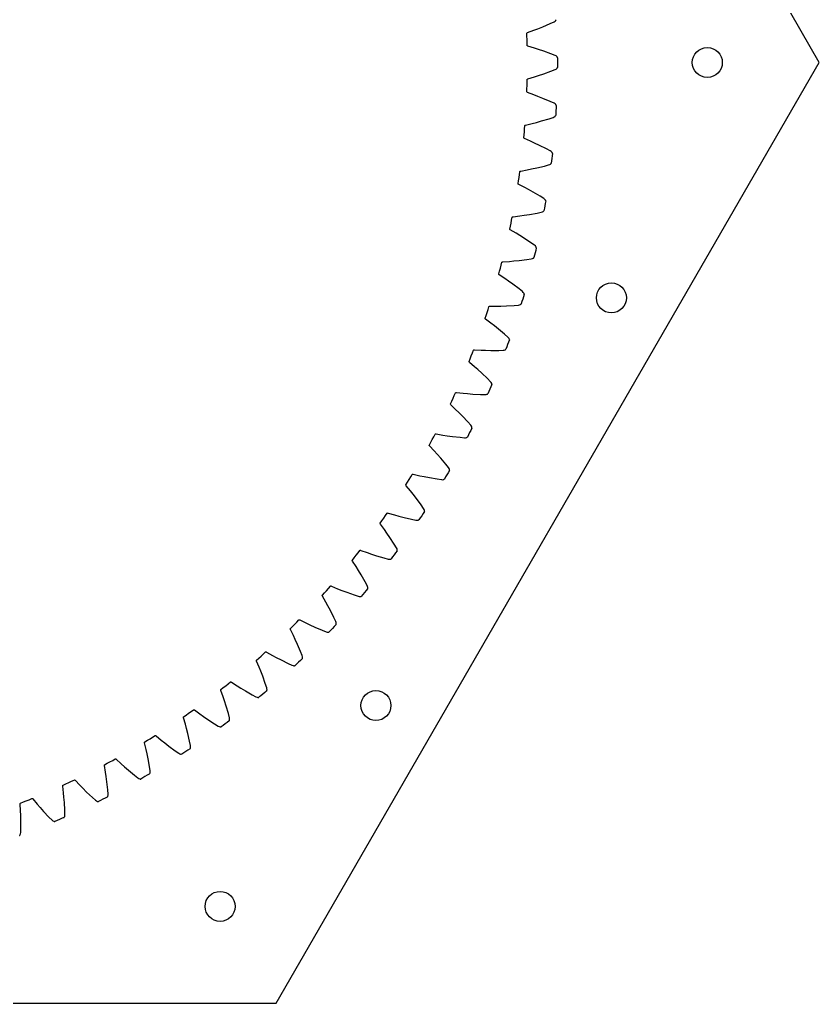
# Model space of a CAD drawing. Header units: inches. Extents: x -2.28 to 2.28, y -2.55 to 1.98.
# Drawn here: x 0.602 to 2.283, y -1.977 to 0.09 of the extents above; entities that cross this region are included whole.
import ezdxf

# ---------------------------------------------------------------- set-up
doc = ezdxf.new("R2010")
doc.units = ezdxf.units.IN
doc.header["$MEASUREMENT"] = 0

msp = doc.modelspace()

# ---------------------------------------------------------------- linework, layer by layer
at = {"color": 7, "linetype": 'Continuous', "lineweight": 25}
for p, q in [((2.2825, 0), (1.1413, 1.9767)), ((1.7169, 0.0819), (1.7252, 0.0857)), ((1.7252, 0.0857), (1.7272, 0.0869)), ((1.7272, 0.0869), (1.7286, 0.0881)), ((1.7286, 0.0881), (1.7292, 0.0888)), ((1.7292, 0.0888), (1.7296, 0.0894)), ((1.7296, 0.0894), (1.7298, 0.09)), ((1.6682, 0.0618), (1.6685, 0.0622)), ((1.6685, 0.0622), (1.6695, 0.0628)), ((1.6695, 0.0628), (1.6828, 0.0677)), ((1.6828, 0.0677), (1.6914, 0.0711)), ((1.6914, 0.0711), (1.7019, 0.0753)), ((1.7019, 0.0753), (1.7169, 0.0819)), ((1.6682, 0.0612), (1.6682, 0.0618)), ((1.6683, 0.055), (1.6682, 0.0612)), ((1.6686, 0.0486), (1.6683, 0.055)), ((1.6687, 0.0421), (1.6686, 0.0486)), ((1.6689, 0.0358), (1.6687, 0.0421)), ((1.669, 0.0353), (1.6689, 0.0358)), ((1.6693, 0.0349), (1.669, 0.0353)), ((1.6704, 0.0344), (1.6693, 0.0349)), ((1.6839, 0.0303), (1.6704, 0.0344)), ((1.6927, 0.0274), (1.6839, 0.0303)), ((1.7034, 0.0237), (1.6927, 0.0274)), ((1.7187, 0.0181), (1.7034, 0.0237)), ((1.1413, -1.9767), (2.2825, 0)), ((1.7272, 0.0148), (1.7187, 0.0181)), ((1.7293, 0.0137), (1.7272, 0.0148)), ((1.7308, 0.0125), (1.7293, 0.0137)), ((1.7314, 0.0119), (1.7308, 0.0125)), ((1.7318, 0.0113), (1.7314, 0.0119)), ((1.7321, 0.0107), (1.7318, 0.0113)), ((1.7322, 0.0101), (1.7321, 0.0107)), ((1.7034, -0.0237), (1.7187, -0.0181)), ((1.7187, -0.0181), (1.7272, -0.0148)), ((1.7272, -0.0148), (1.7293, -0.0137)), ((1.7293, -0.0137), (1.7308, -0.0125)), ((1.7308, -0.0125), (1.7314, -0.0119)), ((1.7314, -0.0119), (1.7318, -0.0113)), ((1.7318, -0.0113), (1.7321, -0.0107)), ((1.6687, -0.0421), (1.6689, -0.0358)), ((1.6689, -0.0358), (1.669, -0.0353)), ((1.669, -0.0353), (1.6693, -0.0349)), ((1.6693, -0.0349), (1.6704, -0.0344)), ((1.6704, -0.0344), (1.6839, -0.0303)), ((1.6839, -0.0303), (1.6927, -0.0274)), ((1.6927, -0.0274), (1.7034, -0.0237)), ((1.6682, -0.0612), (1.6683, -0.055)), ((1.6682, -0.0618), (1.6682, -0.0612)), ((1.6685, -0.0622), (1.6682, -0.0618)), ((1.6683, -0.055), (1.6686, -0.0486)), ((1.6686, -0.0486), (1.6687, -0.0421)), ((1.6695, -0.0628), (1.6685, -0.0622)), ((1.6828, -0.0677), (1.6695, -0.0628)), ((1.6914, -0.0711), (1.6828, -0.0677)), ((1.7019, -0.0753), (1.6914, -0.0711)), ((1.7169, -0.0819), (1.7019, -0.0753)), ((1.7252, -0.0857), (1.7169, -0.0819)), ((1.7272, -0.0869), (1.7252, -0.0857)), ((1.7286, -0.0881), (1.7272, -0.0869)), ((1.7292, -0.0888), (1.7286, -0.0881)), ((1.7296, -0.0894), (1.7292, -0.0888)), ((1.7298, -0.09), (1.7296, -0.0894)), ((1.7299, -0.0906), (1.7298, -0.09)), ((1.6882, -0.1258), (1.6991, -0.1227)), ((1.6991, -0.1227), (1.7148, -0.118)), ((1.7148, -0.118), (1.7235, -0.1152)), ((1.7235, -0.1152), (1.7256, -0.1142)), ((1.7256, -0.1142), (1.7272, -0.1131)), ((1.7272, -0.1131), (1.7278, -0.1126)), ((1.7278, -0.1126), (1.7282, -0.112)), ((1.7282, -0.112), (1.7285, -0.1114)), ((1.6629, -0.1455), (1.6634, -0.139)), ((1.6634, -0.139), (1.664, -0.1328)), ((1.664, -0.1328), (1.6641, -0.1323)), ((1.6641, -0.1323), (1.6645, -0.1319)), ((1.6645, -0.1319), (1.6655, -0.1314)), ((1.6655, -0.1314), (1.6793, -0.1281)), ((1.6793, -0.1281), (1.6882, -0.1258)), ((1.6618, -0.1581), (1.6623, -0.1519)), ((1.6618, -0.1587), (1.6618, -0.1581)), ((1.6621, -0.1592), (1.6618, -0.1587)), ((1.6631, -0.1598), (1.6621, -0.1592)), ((1.6623, -0.1519), (1.6629, -0.1455)), ((1.676, -0.1654), (1.6631, -0.1598)), ((1.6844, -0.1693), (1.676, -0.1654)), ((1.6946, -0.1742), (1.6844, -0.1693)), ((1.7092, -0.1815), (1.6946, -0.1742)), ((1.7173, -0.1859), (1.7092, -0.1815)), ((1.7192, -0.1872), (1.7173, -0.1859)), ((1.7206, -0.1885), (1.7192, -0.1872)), ((1.7211, -0.1892), (1.7206, -0.1885)), ((1.7214, -0.1898), (1.7211, -0.1892)), ((1.7216, -0.1904), (1.7214, -0.1898)), ((1.7217, -0.191), (1.7216, -0.1904)), ((1.6551, -0.228), (1.669, -0.2255)), ((1.669, -0.2255), (1.678, -0.2237)), ((1.678, -0.2237), (1.6891, -0.2213)), ((1.6891, -0.2213), (1.705, -0.2175)), ((1.705, -0.2175), (1.7138, -0.2152)), ((1.7138, -0.2152), (1.716, -0.2143)), ((1.716, -0.2143), (1.7177, -0.2134)), ((1.7177, -0.2134), (1.7183, -0.2129)), ((1.7183, -0.2129), (1.7188, -0.2123)), ((1.7188, -0.2123), (1.7191, -0.2117)), ((1.6506, -0.2483), (1.6517, -0.2419)), ((1.6517, -0.2419), (1.6525, -0.2355)), ((1.6525, -0.2355), (1.6534, -0.2294)), ((1.6534, -0.2294), (1.6536, -0.2288)), ((1.6536, -0.2288), (1.654, -0.2284)), ((1.654, -0.2284), (1.6551, -0.228)), ((1.6498, -0.2545), (1.6506, -0.2483)), ((1.6498, -0.2551), (1.6498, -0.2545)), ((1.65, -0.2555), (1.6498, -0.2551)), ((1.651, -0.2562), (1.65, -0.2555)), ((1.6635, -0.2626), (1.651, -0.2562)), ((1.6717, -0.2669), (1.6635, -0.2626)), ((1.6816, -0.2724), (1.6717, -0.2669)), ((1.6958, -0.2806), (1.6816, -0.2724)), ((1.7036, -0.2854), (1.6958, -0.2806)), ((1.7054, -0.2868), (1.7036, -0.2854)), ((1.7067, -0.2882), (1.7054, -0.2868)), ((1.7072, -0.2889), (1.7067, -0.2882)), ((1.7075, -0.2896), (1.7072, -0.2889)), ((1.7076, -0.2902), (1.7075, -0.2896)), ((1.7077, -0.2908), (1.7076, -0.2902)), ((1.636, -0.3312), (1.6373, -0.3251)), ((1.6373, -0.3251), (1.6375, -0.3246)), ((1.6375, -0.3246), (1.6379, -0.3242)), ((1.6379, -0.3242), (1.639, -0.3239)), ((1.639, -0.3239), (1.653, -0.3222)), ((1.653, -0.3222), (1.6622, -0.3209)), ((1.6622, -0.3209), (1.6734, -0.3192)), ((1.6734, -0.3192), (1.6895, -0.3163)), ((1.6895, -0.3163), (1.6984, -0.3145)), ((1.6984, -0.3145), (1.7007, -0.3138)), ((1.7007, -0.3138), (1.7024, -0.3129)), ((1.7024, -0.3129), (1.703, -0.3124)), ((1.703, -0.3124), (1.7035, -0.3119)), ((1.7035, -0.3119), (1.7039, -0.3113)), ((1.6321, -0.3506), (1.6322, -0.35)), ((1.6324, -0.351), (1.6321, -0.3506)), ((1.6322, -0.35), (1.6334, -0.3439)), ((1.6333, -0.3518), (1.6324, -0.351)), ((1.6334, -0.3439), (1.6348, -0.3376)), ((1.6348, -0.3376), (1.636, -0.3312)), ((1.6455, -0.3589), (1.6333, -0.3518)), ((1.6534, -0.3637), (1.6455, -0.3589)), ((1.6629, -0.3697), (1.6534, -0.3637)), ((1.6766, -0.3787), (1.6629, -0.3697)), ((1.6841, -0.384), (1.6766, -0.3787)), ((1.6859, -0.3855), (1.6841, -0.384)), ((1.6871, -0.387), (1.6859, -0.3855)), ((1.6875, -0.3877), (1.6871, -0.387)), ((1.6878, -0.3884), (1.6875, -0.3877)), ((1.6879, -0.389), (1.6878, -0.3884)), ((1.6879, -0.3896), (1.6879, -0.389)), ((1.6682, -0.414), (1.6773, -0.4127)), ((1.6773, -0.4127), (1.6796, -0.4121)), ((1.6796, -0.4121), (1.6813, -0.4113)), ((1.6813, -0.4113), (1.682, -0.4109)), ((1.682, -0.4109), (1.6825, -0.4104)), ((1.6825, -0.4104), (1.6829, -0.4099)), ((1.6106, -0.4383), (1.6124, -0.432)), ((1.6124, -0.432), (1.614, -0.4258)), ((1.614, -0.4258), (1.6156, -0.4198)), ((1.6156, -0.4198), (1.6159, -0.4192)), ((1.6159, -0.4192), (1.6163, -0.4189)), ((1.6163, -0.4189), (1.6174, -0.4186)), ((1.6174, -0.4186), (1.6315, -0.4178)), ((1.6315, -0.4178), (1.6407, -0.417)), ((1.6407, -0.417), (1.652, -0.4159)), ((1.652, -0.4159), (1.6682, -0.414)), ((1.609, -0.4449), (1.6091, -0.4443)), ((1.6092, -0.4454), (1.609, -0.4449)), ((1.6091, -0.4443), (1.6106, -0.4383)), ((1.61, -0.4462), (1.6092, -0.4454)), ((1.6218, -0.4539), (1.61, -0.4462)), ((1.6294, -0.4592), (1.6218, -0.4539)), ((1.6386, -0.4658), (1.6294, -0.4592)), ((1.6517, -0.4756), (1.6386, -0.4658)), ((1.6589, -0.4812), (1.6517, -0.4756)), ((1.6606, -0.4829), (1.6589, -0.4812)), ((1.6617, -0.4844), (1.6606, -0.4829)), ((1.6621, -0.4851), (1.6617, -0.4844)), ((1.6623, -0.4858), (1.6621, -0.4851)), ((1.6624, -0.4865), (1.6623, -0.4858)), ((1.6624, -0.4871), (1.6624, -0.4865)), ((1.5865, -0.5189), (1.5885, -0.513)), ((1.5885, -0.513), (1.5888, -0.5125)), ((1.5888, -0.5125), (1.5892, -0.5122)), ((1.5892, -0.5122), (1.5903, -0.512)), ((1.5903, -0.512), (1.6044, -0.5119)), ((1.6044, -0.5119), (1.6137, -0.5117)), ((1.6137, -0.5117), (1.625, -0.5113)), ((1.625, -0.5113), (1.6413, -0.5103)), ((1.6413, -0.5103), (1.6504, -0.5095)), ((1.6504, -0.5095), (1.6527, -0.5091)), ((1.6527, -0.5091), (1.6545, -0.5084)), ((1.6545, -0.5084), (1.6552, -0.508)), ((1.6552, -0.508), (1.6558, -0.5075)), ((1.6558, -0.5075), (1.6563, -0.507)), ((1.5804, -0.5377), (1.5805, -0.5371)), ((1.5805, -0.5371), (1.5824, -0.5312)), ((1.5824, -0.5312), (1.5845, -0.5251)), ((1.5845, -0.5251), (1.5865, -0.5189)), ((1.5806, -0.5382), (1.5804, -0.5377)), ((1.5814, -0.539), (1.5806, -0.5382)), ((1.5927, -0.5475), (1.5814, -0.539)), ((1.6, -0.5532), (1.5927, -0.5475)), ((1.6088, -0.5603), (1.6, -0.5532)), ((1.6213, -0.5708), (1.6088, -0.5603)), ((1.6281, -0.5769), (1.6213, -0.5708)), ((1.6297, -0.5786), (1.6281, -0.5769)), ((1.6307, -0.5802), (1.6297, -0.5786)), ((1.6311, -0.581), (1.6307, -0.5802)), ((1.6313, -0.5817), (1.6311, -0.581)), ((1.6312, -0.583), (1.6313, -0.5823)), ((1.6313, -0.5823), (1.6313, -0.5817)), ((1.5489, -0.6223), (1.5513, -0.6163)), ((1.5513, -0.6163), (1.5536, -0.6103)), ((1.5536, -0.6103), (1.556, -0.6045)), ((1.556, -0.6045), (1.5563, -0.604)), ((1.5563, -0.604), (1.5567, -0.6037)), ((1.5567, -0.6037), (1.5579, -0.6036)), ((1.5579, -0.6036), (1.572, -0.6044)), ((1.572, -0.6044), (1.5812, -0.6047)), ((1.5812, -0.6047), (1.5925, -0.6049)), ((1.5925, -0.6049), (1.6089, -0.6049)), ((1.6089, -0.6049), (1.618, -0.6046)), ((1.618, -0.6046), (1.6204, -0.6043)), ((1.6204, -0.6043), (1.6222, -0.6038)), ((1.6222, -0.6038), (1.6229, -0.6034)), ((1.6229, -0.6034), (1.6235, -0.603)), ((1.6235, -0.603), (1.624, -0.6025)), ((1.5465, -0.6287), (1.5466, -0.6281)), ((1.5466, -0.6292), (1.5465, -0.6287)), ((1.5466, -0.6281), (1.5489, -0.6223)), ((1.5474, -0.6301), (1.5466, -0.6292)), ((1.5581, -0.6392), (1.5474, -0.6301)), ((1.5651, -0.6453), (1.5581, -0.6392)), ((1.5735, -0.6529), (1.5651, -0.6453)), ((1.5853, -0.6641), (1.5735, -0.6529)), ((1.5918, -0.6706), (1.5853, -0.6641)), ((1.5933, -0.6724), (1.5918, -0.6706)), ((1.5943, -0.6741), (1.5933, -0.6724)), ((1.5945, -0.6748), (1.5943, -0.6741)), ((1.5947, -0.6755), (1.5945, -0.6748)), ((1.5946, -0.6768), (1.5947, -0.6762)), ((1.5947, -0.6762), (1.5947, -0.6755)), ((1.5129, -0.7055), (1.5155, -0.6996)), ((1.5155, -0.6996), (1.5182, -0.6939)), ((1.5182, -0.6939), (1.5185, -0.6934)), ((1.5185, -0.6934), (1.519, -0.6932)), ((1.519, -0.6932), (1.5202, -0.6931)), ((1.5202, -0.6931), (1.5342, -0.6947)), ((1.5342, -0.6947), (1.5434, -0.6956)), ((1.5434, -0.6956), (1.5547, -0.6965)), ((1.5547, -0.6965), (1.571, -0.6974)), ((1.571, -0.6974), (1.5801, -0.6977)), ((1.5801, -0.6977), (1.5825, -0.6975)), ((1.5825, -0.6975), (1.5843, -0.6971)), ((1.5843, -0.6971), (1.5851, -0.6967)), ((1.5851, -0.6967), (1.5857, -0.6963)), ((1.5857, -0.6963), (1.5862, -0.6959)), ((1.5073, -0.7175), (1.5075, -0.717)), ((1.5074, -0.718), (1.5073, -0.7175)), ((1.5081, -0.719), (1.5074, -0.718)), ((1.5075, -0.717), (1.5101, -0.7113)), ((1.5183, -0.7287), (1.5081, -0.719)), ((1.5101, -0.7113), (1.5129, -0.7055)), ((1.5249, -0.7352), (1.5183, -0.7287)), ((1.5328, -0.7432), (1.5249, -0.7352)), ((1.544, -0.7552), (1.5328, -0.7432)), ((1.5501, -0.762), (1.544, -0.7552)), ((1.5515, -0.7639), (1.5501, -0.762)), ((1.5524, -0.7656), (1.5515, -0.7639)), ((1.4723, -0.7865), (1.4753, -0.781)), ((1.4753, -0.781), (1.4756, -0.7806)), ((1.4756, -0.7806), (1.4761, -0.7804)), ((1.4761, -0.7804), (1.4773, -0.7804)), ((1.4773, -0.7804), (1.4912, -0.7828)), ((1.4912, -0.7828), (1.5003, -0.7842)), ((1.5003, -0.7842), (1.5115, -0.7857)), ((1.5526, -0.7664), (1.5524, -0.7656)), ((1.5525, -0.7684), (1.5527, -0.7678)), ((1.5527, -0.7671), (1.5526, -0.7664)), ((1.5527, -0.7678), (1.5527, -0.7671)), ((1.463, -0.8039), (1.4632, -0.8034)), ((1.4631, -0.8045), (1.463, -0.8039)), ((1.4638, -0.8054), (1.4631, -0.8045)), ((1.4632, -0.8034), (1.4662, -0.7979)), ((1.4734, -0.8157), (1.4638, -0.8054)), ((1.4662, -0.7979), (1.4693, -0.7922)), ((1.4693, -0.7922), (1.4723, -0.7865)), ((1.5115, -0.7857), (1.5278, -0.7875)), ((1.5278, -0.7875), (1.5369, -0.7884)), ((1.5369, -0.7884), (1.5392, -0.7883)), ((1.5392, -0.7883), (1.5411, -0.788)), ((1.5411, -0.788), (1.5419, -0.7877)), ((1.5419, -0.7877), (1.5425, -0.7874)), ((1.5425, -0.7874), (1.543, -0.787)), ((1.4796, -0.8226), (1.4734, -0.8157)), ((1.487, -0.8311), (1.4796, -0.8226)), ((1.4975, -0.8437), (1.487, -0.8311)), ((1.5032, -0.8508), (1.4975, -0.8437)), ((1.4241, -0.8708), (1.4274, -0.8655)), ((1.4274, -0.8655), (1.4278, -0.865)), ((1.4278, -0.865), (1.4282, -0.8649)), ((1.4282, -0.8649), (1.4294, -0.8649)), ((1.4294, -0.8649), (1.4431, -0.8681)), ((1.5045, -0.8528), (1.5032, -0.8508)), ((1.5052, -0.8546), (1.5045, -0.8528)), ((1.5054, -0.8554), (1.5052, -0.8546)), ((1.5052, -0.8574), (1.5054, -0.8568)), ((1.5055, -0.8561), (1.5054, -0.8554)), ((1.5054, -0.8568), (1.5055, -0.8561)), ((1.4138, -0.8877), (1.414, -0.8871)), ((1.4139, -0.8882), (1.4138, -0.8877)), ((1.4145, -0.8892), (1.4139, -0.8882)), ((1.414, -0.8871), (1.4173, -0.8818)), ((1.4173, -0.8818), (1.4207, -0.8763)), ((1.4207, -0.8763), (1.4241, -0.8708)), ((1.4431, -0.8681), (1.4522, -0.8701)), ((1.4522, -0.8701), (1.4633, -0.8722)), ((1.4633, -0.8722), (1.4794, -0.875)), ((1.4794, -0.875), (1.4884, -0.8764)), ((1.4884, -0.8764), (1.4908, -0.8765)), ((1.4908, -0.8765), (1.4927, -0.8763)), ((1.4927, -0.8763), (1.4935, -0.876)), ((1.4935, -0.876), (1.4941, -0.8757)), ((1.4941, -0.8757), (1.4947, -0.8753)), ((1.4235, -0.9), (1.4145, -0.8892)), ((1.4293, -0.9072), (1.4235, -0.9)), ((1.4362, -0.9162), (1.4293, -0.9072)), ((1.4459, -0.9293), (1.4362, -0.9162)), ((1.4512, -0.9368), (1.4459, -0.9293)), ((1.371, -0.9521), (1.3746, -0.947)), ((1.3746, -0.947), (1.375, -0.9466)), ((1.375, -0.9466), (1.3755, -0.9465)), ((1.3755, -0.9465), (1.3767, -0.9466)), ((1.3767, -0.9466), (1.3902, -0.9506)), ((1.3902, -0.9506), (1.3991, -0.953)), ((1.4523, -0.9389), (1.4512, -0.9368)), ((1.453, -0.9407), (1.4523, -0.9389)), ((1.4528, -0.9434), (1.453, -0.9428)), ((1.4531, -0.9415), (1.453, -0.9407)), ((1.453, -0.9428), (1.4531, -0.9422)), ((1.4531, -0.9422), (1.4531, -0.9415)), ((1.3598, -0.9684), (1.3601, -0.9678)), ((1.3598, -0.9689), (1.3598, -0.9684)), ((1.3604, -0.9699), (1.3598, -0.9689)), ((1.3601, -0.9678), (1.3636, -0.9627)), ((1.3687, -0.9813), (1.3604, -0.9699)), ((1.3636, -0.9627), (1.3674, -0.9575)), ((1.3674, -0.9575), (1.371, -0.9521)), ((1.3991, -0.953), (1.4101, -0.9559)), ((1.4101, -0.9559), (1.426, -0.9596)), ((1.426, -0.9596), (1.435, -0.9615)), ((1.435, -0.9615), (1.4373, -0.9617)), ((1.4373, -0.9617), (1.4392, -0.9616)), ((1.4392, -0.9616), (1.44, -0.9614)), ((1.44, -0.9614), (1.4407, -0.9611)), ((1.4407, -0.9611), (1.4413, -0.9608)), ((1.3741, -0.9888), (1.3687, -0.9813)), ((1.3805, -0.9981), (1.3741, -0.9888)), ((1.3894, -1.0118), (1.3805, -0.9981)), ((1.3943, -1.0196), (1.3894, -1.0118)), ((1.3094, -1.0353), (1.3134, -1.0302)), ((1.3134, -1.0302), (1.3172, -1.0253)), ((1.3172, -1.0253), (1.3177, -1.0249)), ((1.3177, -1.0249), (1.3182, -1.0248)), ((1.3182, -1.0248), (1.3193, -1.025)), ((1.3193, -1.025), (1.3326, -1.0298)), ((1.3326, -1.0298), (1.3414, -1.0328)), ((1.3414, -1.0328), (1.3521, -1.0362)), ((1.3953, -1.0217), (1.3943, -1.0196)), ((1.3958, -1.0235), (1.3953, -1.0217)), ((1.3955, -1.0263), (1.3958, -1.0257)), ((1.3959, -1.0244), (1.3958, -1.0235)), ((1.3958, -1.0257), (1.3959, -1.0251)), ((1.3959, -1.0251), (1.3959, -1.0244)), ((1.3012, -1.0458), (1.3015, -1.0453)), ((1.3012, -1.0463), (1.3012, -1.0458)), ((1.3017, -1.0474), (1.3012, -1.0463)), ((1.3015, -1.0453), (1.3053, -1.0404)), ((1.3094, -1.0592), (1.3017, -1.0474)), ((1.3053, -1.0404), (1.3094, -1.0353)), ((1.3521, -1.0362), (1.3678, -1.0409)), ((1.3678, -1.0409), (1.3766, -1.0433)), ((1.3766, -1.0433), (1.379, -1.0436)), ((1.379, -1.0436), (1.3809, -1.0436)), ((1.3809, -1.0436), (1.3817, -1.0435)), ((1.3817, -1.0435), (1.3824, -1.0433)), ((1.3824, -1.0433), (1.383, -1.0429)), ((1.3143, -1.067), (1.3094, -1.0592)), ((1.3201, -1.0767), (1.3143, -1.067)), ((1.3283, -1.0909), (1.3201, -1.0767)), ((1.3326, -1.0989), (1.3283, -1.0909)), ((1.2385, -1.1192), (1.2426, -1.1145)), ((1.2426, -1.1145), (1.247, -1.1097)), ((1.247, -1.1097), (1.2512, -1.1048)), ((1.2512, -1.1048), (1.2554, -1.1002)), ((1.2554, -1.1002), (1.2558, -1.0998)), ((1.2558, -1.0998), (1.2564, -1.0997)), ((1.2564, -1.0997), (1.2575, -1.1)), ((1.2575, -1.1), (1.2705, -1.1056)), ((1.2705, -1.1056), (1.279, -1.109)), ((1.279, -1.109), (1.2896, -1.1131)), ((1.2896, -1.1131), (1.305, -1.1186)), ((1.3335, -1.1011), (1.3326, -1.0989)), ((1.334, -1.103), (1.3335, -1.1011)), ((1.3335, -1.1057), (1.3338, -1.1052)), ((1.3338, -1.1052), (1.3339, -1.1045)), ((1.3339, -1.1045), (1.334, -1.1038)), ((1.334, -1.1038), (1.334, -1.103)), ((1.2382, -1.1197), (1.2385, -1.1192)), ((1.2382, -1.1202), (1.2382, -1.1197)), ((1.2386, -1.1213), (1.2382, -1.1202)), ((1.2456, -1.1335), (1.2386, -1.1213)), ((1.25, -1.1416), (1.2456, -1.1335)), ((1.305, -1.1186), (1.3137, -1.1215)), ((1.3137, -1.1215), (1.3159, -1.1221)), ((1.3159, -1.1221), (1.3179, -1.1222)), ((1.3179, -1.1222), (1.3187, -1.1221)), ((1.3187, -1.1221), (1.3194, -1.1219)), ((1.3194, -1.1219), (1.32, -1.1216)), ((1.2553, -1.1516), (1.25, -1.1416)), ((1.2626, -1.1663), (1.2553, -1.1516)), ((1.1804, -1.1804), (1.1849, -1.1757)), ((1.1849, -1.1757), (1.1893, -1.1713)), ((1.1893, -1.1713), (1.1898, -1.171)), ((1.1898, -1.171), (1.1903, -1.1709)), ((1.1903, -1.1709), (1.1914, -1.1713)), ((1.1914, -1.1713), (1.204, -1.1776)), ((1.204, -1.1776), (1.2124, -1.1815)), ((1.2665, -1.1746), (1.2626, -1.1663)), ((1.2672, -1.1768), (1.2665, -1.1746)), ((1.2676, -1.1787), (1.2672, -1.1768)), ((1.1709, -1.1903), (1.171, -1.1898)), ((1.1713, -1.1914), (1.1709, -1.1903)), ((1.171, -1.1898), (1.1713, -1.1893)), ((1.1713, -1.1893), (1.1757, -1.1849)), ((1.1776, -1.204), (1.1713, -1.1914)), ((1.1757, -1.1849), (1.1804, -1.1804)), ((1.2124, -1.1815), (1.2227, -1.1862)), ((1.2227, -1.1862), (1.2377, -1.1926)), ((1.2377, -1.1926), (1.2462, -1.196)), ((1.2462, -1.196), (1.2485, -1.1967)), ((1.2485, -1.1967), (1.2504, -1.1969)), ((1.2504, -1.1969), (1.2512, -1.1968)), ((1.2512, -1.1968), (1.2519, -1.1967)), ((1.2519, -1.1967), (1.2525, -1.1964)), ((1.2669, -1.1814), (1.2672, -1.1808)), ((1.2672, -1.1808), (1.2675, -1.1802)), ((1.2675, -1.1802), (1.2676, -1.1795)), ((1.2676, -1.1795), (1.2676, -1.1787)), ((1.1815, -1.2124), (1.1776, -1.204)), ((1.1862, -1.2227), (1.1815, -1.2124)), ((1.1145, -1.2426), (1.1192, -1.2385)), ((1.1192, -1.2385), (1.1197, -1.2382)), ((1.1197, -1.2382), (1.1202, -1.2382)), ((1.1202, -1.2382), (1.1213, -1.2386)), ((1.1213, -1.2386), (1.1335, -1.2456)), ((1.1926, -1.2377), (1.1862, -1.2227)), ((1.196, -1.2462), (1.1926, -1.2377)), ((1.0997, -1.2564), (1.0998, -1.2558)), ((1.1, -1.2575), (1.0997, -1.2564)), ((1.0998, -1.2558), (1.1002, -1.2554)), ((1.1056, -1.2705), (1.1, -1.2575)), ((1.1002, -1.2554), (1.1048, -1.2512)), ((1.1048, -1.2512), (1.1097, -1.247)), ((1.1097, -1.247), (1.1145, -1.2426)), ((1.1335, -1.2456), (1.1416, -1.25)), ((1.1416, -1.25), (1.1516, -1.2553)), ((1.1516, -1.2553), (1.1663, -1.2626)), ((1.1967, -1.2485), (1.196, -1.2462)), ((1.1961, -1.253), (1.1964, -1.2525)), ((1.1964, -1.2525), (1.1967, -1.2519)), ((1.1969, -1.2504), (1.1967, -1.2485)), ((1.1967, -1.2519), (1.1968, -1.2512)), ((1.1968, -1.2512), (1.1969, -1.2504)), ((1.109, -1.279), (1.1056, -1.2705)), ((1.1131, -1.2896), (1.109, -1.279)), ((1.1663, -1.2626), (1.1746, -1.2665)), ((1.1746, -1.2665), (1.1768, -1.2672)), ((1.1768, -1.2672), (1.1787, -1.2676)), ((1.1787, -1.2676), (1.1795, -1.2676)), ((1.1795, -1.2676), (1.1802, -1.2675)), ((1.1802, -1.2675), (1.1808, -1.2672)), ((1.0404, -1.3053), (1.0453, -1.3015)), ((1.0453, -1.3015), (1.0458, -1.3012)), ((1.0458, -1.3012), (1.0463, -1.3012)), ((1.0463, -1.3012), (1.0474, -1.3017)), ((1.0474, -1.3017), (1.0592, -1.3094)), ((1.1186, -1.305), (1.1131, -1.2896)), ((1.0248, -1.3182), (1.0249, -1.3177)), ((1.025, -1.3193), (1.0248, -1.3182)), ((1.0249, -1.3177), (1.0253, -1.3172)), ((1.0298, -1.3326), (1.025, -1.3193)), ((1.0253, -1.3172), (1.0302, -1.3134)), ((1.0302, -1.3134), (1.0353, -1.3094)), ((1.0353, -1.3094), (1.0404, -1.3053)), ((1.0592, -1.3094), (1.067, -1.3143)), ((1.067, -1.3143), (1.0767, -1.3201)), ((1.0767, -1.3201), (1.0909, -1.3283)), ((1.1215, -1.3137), (1.1186, -1.305)), ((1.1212, -1.3205), (1.1216, -1.32)), ((1.1221, -1.3159), (1.1215, -1.3137)), ((1.1216, -1.32), (1.1219, -1.3194)), ((1.1219, -1.3194), (1.1221, -1.3187)), ((1.1222, -1.3179), (1.1221, -1.3159)), ((1.1221, -1.3187), (1.1222, -1.3179)), ((1.0328, -1.3414), (1.0298, -1.3326)), ((1.0362, -1.3521), (1.0328, -1.3414)), ((1.0909, -1.3283), (1.0989, -1.3326)), ((1.0989, -1.3326), (1.1011, -1.3335)), ((1.1011, -1.3335), (1.103, -1.334)), ((1.103, -1.334), (1.1038, -1.334)), ((1.1038, -1.334), (1.1045, -1.3339)), ((1.1045, -1.3339), (1.1052, -1.3338)), ((0.9575, -1.3674), (0.9627, -1.3636)), ((0.9627, -1.3636), (0.9678, -1.3601)), ((0.9678, -1.3601), (0.9684, -1.3598)), ((0.9684, -1.3598), (0.9689, -1.3598)), ((0.9689, -1.3598), (0.9699, -1.3604)), ((0.9699, -1.3604), (0.9813, -1.3687)), ((1.0409, -1.3678), (1.0362, -1.3521)), ((0.9465, -1.3755), (0.9466, -1.375)), ((0.9466, -1.3767), (0.9465, -1.3755)), ((0.9466, -1.375), (0.947, -1.3746)), ((0.9506, -1.3902), (0.9466, -1.3767)), ((0.947, -1.3746), (0.9521, -1.371)), ((0.9521, -1.371), (0.9575, -1.3674)), ((0.9813, -1.3687), (0.9888, -1.3741)), ((0.9888, -1.3741), (0.9981, -1.3805)), ((0.9981, -1.3805), (1.0118, -1.3894)), ((1.0433, -1.3766), (1.0409, -1.3678)), ((1.0425, -1.3834), (1.0429, -1.383)), ((1.0429, -1.383), (1.0433, -1.3824)), ((1.0436, -1.379), (1.0433, -1.3766)), ((1.0433, -1.3824), (1.0435, -1.3817)), ((1.0435, -1.3817), (1.0436, -1.3809)), ((1.0436, -1.3809), (1.0436, -1.379)), ((0.953, -1.3991), (0.9506, -1.3902)), ((0.9559, -1.4101), (0.953, -1.3991)), ((1.0118, -1.3894), (1.0196, -1.3943)), ((1.0196, -1.3943), (1.0217, -1.3953)), ((1.0217, -1.3953), (1.0235, -1.3958)), ((1.0235, -1.3958), (1.0244, -1.3959)), ((1.0244, -1.3959), (1.0251, -1.3959)), ((1.0251, -1.3959), (1.0257, -1.3958)), ((0.8655, -1.4274), (0.8708, -1.4241)), ((0.8708, -1.4241), (0.8763, -1.4207)), ((0.8763, -1.4207), (0.8818, -1.4173)), ((0.8818, -1.4173), (0.8871, -1.414)), ((0.8871, -1.414), (0.8877, -1.4138)), ((0.8877, -1.4138), (0.8882, -1.4139)), ((0.8882, -1.4139), (0.8892, -1.4145)), ((0.8892, -1.4145), (0.9, -1.4235)), ((0.9, -1.4235), (0.9072, -1.4293)), ((0.9596, -1.426), (0.9559, -1.4101)), ((0.9615, -1.435), (0.9596, -1.426)), ((0.8649, -1.4282), (0.865, -1.4278)), ((0.8649, -1.4294), (0.8649, -1.4282)), ((0.8681, -1.4431), (0.8649, -1.4294)), ((0.865, -1.4278), (0.8655, -1.4274)), ((0.8701, -1.4522), (0.8681, -1.4431)), ((0.9072, -1.4293), (0.9162, -1.4362)), ((0.9162, -1.4362), (0.9293, -1.4459)), ((0.9293, -1.4459), (0.9368, -1.4512)), ((0.9603, -1.4417), (0.9608, -1.4413)), ((0.9608, -1.4413), (0.9611, -1.4407)), ((0.9611, -1.4407), (0.9614, -1.44)), ((0.9614, -1.44), (0.9616, -1.4392)), ((0.9617, -1.4373), (0.9615, -1.435)), ((0.9616, -1.4392), (0.9617, -1.4373)), ((0.7922, -1.4693), (0.7979, -1.4662)), ((0.7979, -1.4662), (0.8034, -1.4632)), ((0.8034, -1.4632), (0.8039, -1.463)), ((0.8039, -1.463), (0.8045, -1.4631)), ((0.8045, -1.4631), (0.8054, -1.4638)), ((0.8054, -1.4638), (0.8157, -1.4734)), ((0.8722, -1.4633), (0.8701, -1.4522)), ((0.875, -1.4794), (0.8722, -1.4633)), ((0.9368, -1.4512), (0.9389, -1.4523)), ((0.9389, -1.4523), (0.9407, -1.453)), ((0.9407, -1.453), (0.9415, -1.4531)), ((0.9415, -1.4531), (0.9422, -1.4531)), ((0.9422, -1.4531), (0.9428, -1.453)), ((0.7804, -1.4761), (0.7806, -1.4756)), ((0.7804, -1.4773), (0.7804, -1.4761)), ((0.7828, -1.4912), (0.7804, -1.4773)), ((0.7806, -1.4756), (0.781, -1.4753)), ((0.781, -1.4753), (0.7865, -1.4723)), ((0.7865, -1.4723), (0.7922, -1.4693)), ((0.8157, -1.4734), (0.8226, -1.4796)), ((0.8226, -1.4796), (0.8311, -1.487)), ((0.8311, -1.487), (0.8437, -1.4975)), ((0.8764, -1.4884), (0.875, -1.4794)), ((0.7113, -1.5101), (0.717, -1.5075)), ((0.717, -1.5075), (0.7175, -1.5073)), ((0.7175, -1.5073), (0.718, -1.5074)), ((0.718, -1.5074), (0.719, -1.5081)), ((0.719, -1.5081), (0.7287, -1.5183)), ((0.7842, -1.5003), (0.7828, -1.4912)), ((0.7857, -1.5115), (0.7842, -1.5003)), ((0.8437, -1.4975), (0.8508, -1.5032)), ((0.8508, -1.5032), (0.8528, -1.5045)), ((0.8528, -1.5045), (0.8546, -1.5052)), ((0.8546, -1.5052), (0.8554, -1.5054)), ((0.8554, -1.5054), (0.8561, -1.5055)), ((0.8561, -1.5055), (0.8568, -1.5054)), ((0.8749, -1.4951), (0.8753, -1.4947)), ((0.8753, -1.4947), (0.8757, -1.4941)), ((0.8757, -1.4941), (0.876, -1.4935)), ((0.876, -1.4935), (0.8763, -1.4927)), ((0.8763, -1.4927), (0.8765, -1.4908)), ((0.8765, -1.4908), (0.8764, -1.4884)), ((0.6931, -1.5202), (0.6932, -1.519)), ((0.6947, -1.5342), (0.6931, -1.5202)), ((0.6932, -1.519), (0.6934, -1.5185)), ((0.6934, -1.5185), (0.6939, -1.5182)), ((0.6939, -1.5182), (0.6996, -1.5155)), ((0.6996, -1.5155), (0.7055, -1.5129)), ((0.7055, -1.5129), (0.7113, -1.5101)), ((0.7287, -1.5183), (0.7352, -1.5249)), ((0.7352, -1.5249), (0.7432, -1.5328)), ((0.7875, -1.5278), (0.7857, -1.5115)), ((0.7884, -1.5369), (0.7875, -1.5278)), ((0.6163, -1.5513), (0.6223, -1.5489)), ((0.6223, -1.5489), (0.6281, -1.5466)), ((0.6281, -1.5466), (0.6287, -1.5465)), ((0.6287, -1.5465), (0.6292, -1.5466)), ((0.6292, -1.5466), (0.6301, -1.5474)), ((0.6301, -1.5474), (0.6392, -1.5581)), ((0.6956, -1.5434), (0.6947, -1.5342)), ((0.6965, -1.5547), (0.6956, -1.5434)), ((0.7432, -1.5328), (0.7552, -1.544)), ((0.7552, -1.544), (0.762, -1.5501)), ((0.7865, -1.5434), (0.787, -1.543)), ((0.787, -1.543), (0.7874, -1.5425)), ((0.7874, -1.5425), (0.7877, -1.5419)), ((0.7877, -1.5419), (0.788, -1.5411)), ((0.788, -1.5411), (0.7883, -1.5392)), ((0.7883, -1.5392), (0.7884, -1.5369)), ((0.6036, -1.5579), (0.6037, -1.5567)), ((0.6044, -1.572), (0.6036, -1.5579)), ((0.6037, -1.5567), (0.604, -1.5563)), ((0.604, -1.5563), (0.6045, -1.556)), ((0.6045, -1.556), (0.6103, -1.5536)), ((0.6103, -1.5536), (0.6163, -1.5513)), ((0.6392, -1.5581), (0.6453, -1.5651)), ((0.6453, -1.5651), (0.6529, -1.5735)), ((0.6974, -1.571), (0.6965, -1.5547)), ((0.762, -1.5501), (0.7639, -1.5515)), ((0.7639, -1.5515), (0.7656, -1.5524)), ((0.7656, -1.5524), (0.7664, -1.5526)), ((0.7664, -1.5526), (0.7671, -1.5527)), ((0.7671, -1.5527), (0.7678, -1.5527)), ((0.6047, -1.5812), (0.6044, -1.572)), ((0.6049, -1.5925), (0.6047, -1.5812)), ((0.6529, -1.5735), (0.6641, -1.5853)), ((0.6641, -1.5853), (0.6706, -1.5918)), ((0.6954, -1.5866), (0.6959, -1.5862)), ((0.6959, -1.5862), (0.6963, -1.5857)), ((0.6963, -1.5857), (0.6967, -1.5851)), ((0.6967, -1.5851), (0.6971, -1.5843)), ((0.6971, -1.5843), (0.6975, -1.5825)), ((0.6977, -1.5801), (0.6974, -1.571)), ((0.6975, -1.5825), (0.6977, -1.5801)), ((0.6046, -1.618), (0.6049, -1.6089)), ((0.6049, -1.6089), (0.6049, -1.5925)), ((0.6706, -1.5918), (0.6724, -1.5933)), ((0.6724, -1.5933), (0.6741, -1.5943)), ((0.6741, -1.5943), (0.6748, -1.5945)), ((0.6748, -1.5945), (0.6755, -1.5947)), ((0.6755, -1.5947), (0.6762, -1.5947)), ((0.602, -1.6243), (0.6025, -1.624)), ((0.6025, -1.624), (0.603, -1.6235)), ((0.603, -1.6235), (0.6034, -1.6229)), ((0.6034, -1.6229), (0.6038, -1.6222)), ((0.6038, -1.6222), (0.6043, -1.6204)), ((0.6043, -1.6204), (0.6046, -1.618)), ((-1.1413, -1.9767), (1.1413, -1.9767))]:
    msp.add_line(p, q, dxfattribs=at)
for centre in [(2.0472, 0), (1.8456, -0.4945), (1.351, -1.351), (1.0236, -1.773)]:
    msp.add_circle(centre, 0.0315, dxfattribs=at)
for centre, start, end in [((3.5116, -0.0121), 179.2846, 179.9558), ((3.505, -0.2163), 175.9513, 176.6225), ((3.4865, -0.4197), 172.6179, 173.2892), ((3.4562, -0.6217), 169.2846, 169.9558), ((3.4142, -0.8216), 165.9513, 166.6225), ((3.3606, -1.0187), 162.6179, 163.2892), ((3.2957, -1.2124), 159.2846, 159.9558), ((3.2196, -1.402), 155.9513, 156.6225), ((3.1327, -1.5868), 152.6179, 153.2892), ((3.0351, -1.7663), 149.2846, 149.9558), ((2.9273, -1.9398), 145.9513, 146.6225), ((2.8095, -2.1067), 142.6179, 143.2892), ((2.6823, -2.2665), 139.2846, 139.9558), ((2.546, -2.4186), 135.9513, 136.6225), ((2.401, -2.5626), 132.6179, 133.2892), ((2.248, -2.6978), 129.2846, 129.9558), ((2.0873, -2.824), 125.9513, 126.6225), ((1.9196, -2.9406), 122.6179, 123.2892), ((1.7453, -3.0472), 119.2846, 119.9558), ((1.5652, -3.1435), 115.9513, 116.6225), ((1.3798, -3.2292), 112.6179, 113.2892)]:
    msp.add_arc(centre, 1.7795, start, end, dxfattribs=at)

doc.saveas('drawing.dxf')
